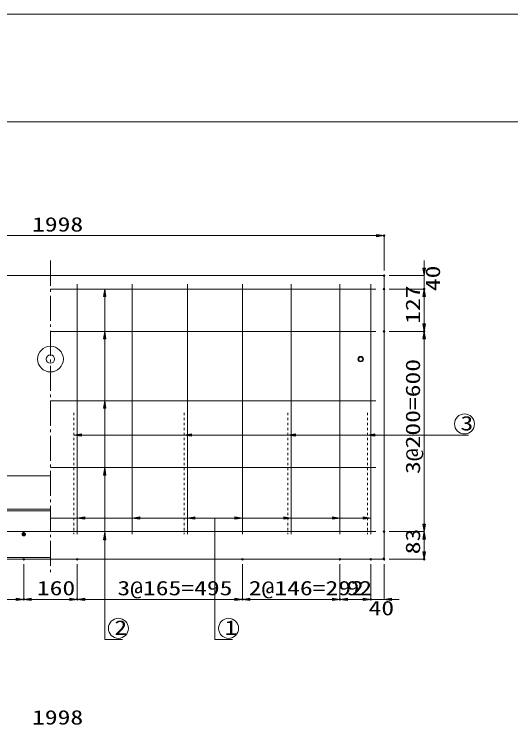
# Model space of a CAD drawing. Units: millimetres, scale not verified. Extents: x 0 to 6300, y 0 to 4455.
# Drawn here: x 1663 to 3150, y 2326 to 4455 of the extents above; entities that cross this region are included whole.
import ezdxf
from ezdxf.enums import TextEntityAlignment as Align

# ---------------------------------------------------------------- set-up
doc = ezdxf.new("R2010")
doc.units = ezdxf.units.MM
doc.header["$LTSCALE"] = 10
doc.header["$PDMODE"] = 32
doc.header["$PDSIZE"] = 5
for name, pattern in [('USER1', [1.5, 0.75, -0.75]), ('USER2', [10.5, 7.5, -1.125, 0.75, -1.125]), ('USER3', [0.75, 0.5, -0.25])]:
    doc.linetypes.add(name, pattern=pattern)
for name, color, linetype, lineweight in [('0_11', 7, 'USER1', 13), ('Defpoints_3', 7, 'Continuous', 13), ('S-1', 2, 'USER1', 13), ('S-2', 3, 'Continuous', 13), ('S-4', 4, 'USER3', 13), ('S-Dim', 1, 'Continuous', 13), ('TTL-FRAM', 3, 'Continuous', 13)]:
    doc.layers.add(name, color=color, linetype=linetype, lineweight=lineweight)
doc.styles.add('ＭＳ ゴシック', font='')
doc.styles.get('ＭＳ ゴシック').set_extended_font_data('MS Gothic')

msp = doc.modelspace()

# ---------------------------------------------------------------- hatches: boundary and pattern name
at = {"layer": 'S-2'}
for points in [[(1696.5, 2896.5), (1696.46, 2897.13), (1696.34, 2897.74), (1696.15, 2898.34), (1695.88, 2898.91), (1695.55, 2899.44), (1695.14, 2899.92), (1694.69, 2900.35), (1694.18, 2900.72), (1693.63, 2901.02), (1693.05, 2901.25), (1692.44, 2901.41), (1691.81, 2901.49), (1691.19, 2901.49), (1690.56, 2901.41), (1689.95, 2901.25), (1689.37, 2901.02), (1688.82, 2900.72), (1688.31, 2900.35), (1687.86, 2899.92), (1687.45, 2899.44), (1687.12, 2898.91), (1686.85, 2898.34), (1686.66, 2897.74), (1686.54, 2897.13), (1686.5, 2896.5), (1691.25, 2896.5), (1691.25, 2896.53), (1691.26, 2896.56), (1691.27, 2896.59), (1691.28, 2896.62), (1691.3, 2896.65), (1691.32, 2896.67), (1691.34, 2896.69), (1691.37, 2896.71), (1691.39, 2896.73), (1691.42, 2896.74), (1691.45, 2896.74), (1691.48, 2896.75), (1691.52, 2896.75), (1691.55, 2896.74), (1691.58, 2896.74), (1691.61, 2896.73), (1691.63, 2896.71), (1691.66, 2896.69), (1691.68, 2896.67), (1691.7, 2896.65), (1691.72, 2896.62), (1691.73, 2896.59), (1691.74, 2896.56), (1691.75, 2896.53), (1691.75, 2896.5)], [(1686.5, 2896.5), (1686.54, 2895.87), (1686.66, 2895.26), (1686.85, 2894.66), (1687.12, 2894.09), (1687.45, 2893.56), (1687.86, 2893.08), (1688.31, 2892.65), (1688.82, 2892.28), (1689.37, 2891.98), (1689.95, 2891.74), (1690.56, 2891.59), (1691.19, 2891.51), (1691.81, 2891.51), (1692.44, 2891.59), (1693.05, 2891.74), (1693.63, 2891.98), (1694.18, 2892.28), (1694.69, 2892.65), (1695.14, 2893.08), (1695.55, 2893.56), (1695.88, 2894.09), (1696.15, 2894.66), (1696.34, 2895.26), (1696.46, 2895.87), (1696.5, 2896.5), (1691.75, 2896.5), (1691.75, 2896.47), (1691.74, 2896.44), (1691.73, 2896.41), (1691.72, 2896.38), (1691.7, 2896.35), (1691.68, 2896.33), (1691.66, 2896.31), (1691.63, 2896.29), (1691.61, 2896.27), (1691.58, 2896.26), (1691.55, 2896.25), (1691.52, 2896.25), (1691.48, 2896.25), (1691.45, 2896.25), (1691.42, 2896.26), (1691.39, 2896.27), (1691.37, 2896.29), (1691.34, 2896.31), (1691.32, 2896.33), (1691.3, 2896.35), (1691.28, 2896.38), (1691.27, 2896.41), (1691.26, 2896.44), (1691.25, 2896.47), (1691.25, 2896.5)]]:
    msp.add_hatch(color=256, dxfattribs=at).paths.add_polyline_path(points)
at = {"layer": 'S-Dim'}
for points in [[(2748, 3795.25), (2748, 3787.75), (2770.5, 3791.5)], [(2886.75, 3694), (2894.25, 3694), (2890.5, 3671.5)], [(1930.25, 3609), (1937.75, 3609), (1934, 3631.5)], [(2886.75, 3609), (2894.25, 3609), (2890.5, 3631.5)], [(2886.75, 3609), (2894.25, 3609), (2890.5, 3631.5)], [(2886.75, 3527), (2894.25, 3527), (2890.5, 3504.5)], [(1930.25, 3482), (1937.75, 3482), (1934, 3504.5)], [(2886.75, 3482), (2894.25, 3482), (2890.5, 3504.5)], [(1930.25, 3274), (1937.75, 3274), (1934, 3296.5)], [(1864, 3190.25), (1864, 3197.75), (1841.5, 3194)], [(2194, 3190.25), (2194, 3197.75), (2171.5, 3194)], [(2505, 3190.25), (2505, 3197.75), (2482.5, 3194)], [(2743, 3190.25), (2743, 3197.75), (2720.5, 3194)], [(1930.25, 3074), (1937.75, 3074), (1934, 3096.5)], [(1874, 2941.42), (1874, 2948.92), (1851.5, 2945.17)], [(2039, 2941.42), (2039, 2948.92), (2016.5, 2945.17)], [(2204, 2941.42), (2204, 2948.92), (2181.5, 2945.17)], [(2324, 2941.42), (2324, 2948.92), (2346.5, 2945.17)], [(2470, 2941.42), (2470, 2948.92), (2492.5, 2945.17)], [(2616, 2941.42), (2616, 2948.92), (2638.5, 2945.17)], [(2708, 2941.42), (2708, 2948.92), (2730.5, 2945.17)], [(2886.75, 2927), (2894.25, 2927), (2890.5, 2904.5)], [(1930.25, 2880), (1937.75, 2880), (1934, 2902.5)], [(2886.75, 2882), (2894.25, 2882), (2890.5, 2904.5)], [(2886.75, 2844), (2894.25, 2844), (2890.5, 2821.5)], [(1669, 2705.25), (1669, 2697.75), (1691.5, 2701.5)], [(1714, 2705.25), (1714, 2697.75), (1691.5, 2701.5)], [(1829, 2705.25), (1829, 2697.75), (1851.5, 2701.5)], [(1874, 2705.25), (1874, 2697.75), (1851.5, 2701.5)], [(2324, 2705.25), (2324, 2697.75), (2346.5, 2701.5)], [(2369, 2705.25), (2369, 2697.75), (2346.5, 2701.5)], [(2616, 2705.25), (2616, 2697.75), (2638.5, 2701.5)], [(2661, 2705.25), (2661, 2697.75), (2638.5, 2701.5)], [(2708, 2705.25), (2708, 2697.75), (2730.5, 2701.5)], [(2708, 2705.25), (2708, 2697.75), (2730.5, 2701.5)], [(2793, 2705.25), (2793, 2697.75), (2770.5, 2701.5)]]:
    msp.add_hatch(color=256, dxfattribs=at).paths.add_polyline_path(points)

# ---------------------------------------------------------------- linework, layer by layer
at = {"layer": '0_11', "color": 2, "linetype": 'Continuous'}
msp.add_circle((1771.5, 3421.5), 38.5, dxfattribs=at)
at = {"layer": '0_11', "color": 4, "linetype": 'Continuous'}
msp.add_circle((1771.5, 3421.5), 12.5, dxfattribs=at)
at = {"layer": 'Defpoints_3'}
msp.add_line((6300, 4455), (0, 4455), dxfattribs=at)
for p in [(2770.5, 3791.5), (2770.5, 3671.5), (2770.5, 3671.5), (2770.5, 3631.5), (2770.5, 3631.5), (2890.5, 3631.5), (2770.5, 3504.5), (2770.5, 3504.5), (2890.5, 3504.5), (2890.5, 3504.5), (2770.5, 2904.5), (2770.5, 2904.5), (1691.5, 2821.5), (1691.5, 2821.5), (1851.5, 2821.5), (1851.5, 2821.5), (2346.5, 2821.5), (2346.5, 2821.5), (2638.5, 2821.5), (2638.5, 2821.5), (2730.5, 2821.5), (2730.5, 2821.5), (2770.5, 2821.5), (2770.5, 2821.5), (2890.5, 2821.5), (1691.5, 2701.5), (1851.5, 2701.5), (1851.5, 2701.5), (2346.5, 2701.5), (2638.5, 2701.5), (2730.5, 2701.5)]:
    msp.add_point(p, dxfattribs=at)
at = {"layer": 'S-1', "linetype": 'Continuous'}
for p, q in [((2770.5, 3671.5), (772.5, 3671.5)), ((2770.5, 2826.5), (2770.5, 3671.5)), ((772.5, 3071.5), (1771.5, 3071.5)), ((772.5, 2966.5), (1771.5, 2966.5)), ((777.5, 2971.5), (1771.5, 2971.5)), ((772.5, 2826.5), (1771.5, 2826.5)), ((777.5, 2821.5), (2765.5, 2821.5)), ((2765.5, 2821.5), (2770.5, 2826.5))]:
    msp.add_line(p, q, dxfattribs=at)
at = {"layer": 'S-2'}
for p, q in [((1851.5, 2896.5), (1851.5, 3646.5)), ((2016.5, 2896.5), (2016.5, 3646.5)), ((2181.5, 2896.5), (2181.5, 3646.5)), ((2346.5, 2896.5), (2346.5, 3646.5)), ((2492.5, 2896.5), (2492.5, 3646.5)), ((2638.5, 2896.5), (2638.5, 3646.5)), ((2730.5, 2896.5), (2730.5, 3646.5)), ((1771.5, 3631.5), (2745.5, 3631.5)), ((1771.5, 3504.5), (2745.5, 3504.5)), ((1771.5, 3296.5), (2745.5, 3296.5)), ((1771.5, 3096.5), (2745.5, 3096.5)), ((901.5, 2904.5), (2745.5, 2904.5))]:
    msp.add_line(p, q, dxfattribs=at)
at = {"layer": 'S-2', "linetype": 'USER1'}
for p, q in [((1841.5, 3260.79), (1841.5, 2896.5)), ((2171.5, 3260.79), (2171.5, 2896.5)), ((2482.5, 3260.79), (2482.5, 2896.5)), ((2720.5, 3260.79), (2720.5, 2896.5))]:
    msp.add_line(p, q, dxfattribs=at)
at = {"layer": 'S-2'}
for points in [[(1696.5, 2896.5), (1696.46, 2897.13), (1696.34, 2897.74), (1696.15, 2898.34), (1695.88, 2898.91), (1695.55, 2899.44), (1695.14, 2899.92), (1694.69, 2900.35), (1694.18, 2900.72), (1693.63, 2901.02), (1693.05, 2901.25), (1692.44, 2901.41), (1691.81, 2901.49), (1691.19, 2901.49), (1690.56, 2901.41), (1689.95, 2901.25), (1689.37, 2901.02), (1688.82, 2900.72), (1688.31, 2900.35), (1687.86, 2899.92), (1687.45, 2899.44), (1687.12, 2898.91), (1686.85, 2898.34), (1686.66, 2897.74), (1686.54, 2897.13), (1686.5, 2896.5), (1691.25, 2896.5), (1691.25, 2896.53), (1691.26, 2896.56), (1691.27, 2896.59), (1691.28, 2896.62), (1691.3, 2896.65), (1691.32, 2896.67), (1691.34, 2896.69), (1691.37, 2896.71), (1691.39, 2896.73), (1691.42, 2896.74), (1691.45, 2896.74), (1691.48, 2896.75), (1691.52, 2896.75), (1691.55, 2896.74), (1691.58, 2896.74), (1691.61, 2896.73), (1691.63, 2896.71), (1691.66, 2896.69), (1691.68, 2896.67), (1691.7, 2896.65), (1691.72, 2896.62), (1691.73, 2896.59), (1691.74, 2896.56), (1691.75, 2896.53), (1691.75, 2896.5)], [(1686.5, 2896.5), (1686.54, 2895.87), (1686.66, 2895.26), (1686.85, 2894.66), (1687.12, 2894.09), (1687.45, 2893.56), (1687.86, 2893.08), (1688.31, 2892.65), (1688.82, 2892.28), (1689.37, 2891.98), (1689.95, 2891.74), (1690.56, 2891.59), (1691.19, 2891.51), (1691.81, 2891.51), (1692.44, 2891.59), (1693.05, 2891.74), (1693.63, 2891.98), (1694.18, 2892.28), (1694.69, 2892.65), (1695.14, 2893.08), (1695.55, 2893.56), (1695.88, 2894.09), (1696.15, 2894.66), (1696.34, 2895.26), (1696.46, 2895.87), (1696.5, 2896.5), (1691.75, 2896.5), (1691.75, 2896.47), (1691.74, 2896.44), (1691.73, 2896.41), (1691.72, 2896.38), (1691.7, 2896.35), (1691.68, 2896.33), (1691.66, 2896.31), (1691.63, 2896.29), (1691.61, 2896.27), (1691.58, 2896.26), (1691.55, 2896.25), (1691.52, 2896.25), (1691.48, 2896.25), (1691.45, 2896.25), (1691.42, 2896.26), (1691.39, 2896.27), (1691.37, 2896.29), (1691.34, 2896.31), (1691.32, 2896.33), (1691.3, 2896.35), (1691.28, 2896.38), (1691.27, 2896.41), (1691.26, 2896.44), (1691.25, 2896.47), (1691.25, 2896.5)]]:
    msp.add_lwpolyline(points, close=True, dxfattribs=at)
at = {"layer": 'S-4', "linetype": 'Continuous'}
for radius in [8.25, 6]:
    msp.add_circle((2700.5, 3421.5), radius, dxfattribs=at)
at = {"layer": 'S-Dim'}
for p, q in [((795, 3791.5), (2748, 3791.5)), ((2770.5, 3686.5), (2770.5, 3791.5)), ((2890.5, 3694), (2890.5, 3716.5)), ((2785.5, 3671.5), (2890.5, 3671.5)), ((2890.5, 3671.5), (2890.5, 3631.5)), ((1934, 3631.5), (1934, 2581.5)), ((2785.5, 3631.5), (2890.5, 3631.5)), ((2785.5, 3631.5), (2890.5, 3631.5)), ((2890.5, 3609), (2890.5, 3586.5)), ((2890.5, 3609), (2890.5, 3527)), ((2785.5, 3504.5), (2890.5, 3504.5)), ((2785.5, 3504.5), (2890.5, 3504.5)), ((2890.5, 2927), (2890.5, 3482)), ((1841.5, 3194), (2970.5, 3194)), ((2970.5, 3194), (2980.5, 3194)), ((2980.5, 3194), (2991.75, 3194)), ((2991.75, 3194), (3023.25, 3194)), ((1771.5, 2945.17), (2730.5, 2945.17)), ((2264, 2581.5), (2264, 2945.17)), ((2785.5, 2904.5), (2890.5, 2904.5)), ((2785.5, 2904.5), (2890.5, 2904.5)), ((2890.5, 2882), (2890.5, 2844)), ((2785.5, 2821.5), (2890.5, 2821.5)), ((1691.5, 2806.5), (1691.5, 2701.5)), ((1691.5, 2806.5), (1691.5, 2701.5)), ((1851.5, 2806.5), (1851.5, 2701.5)), ((1851.5, 2806.5), (1851.5, 2701.5)), ((2346.5, 2806.5), (2346.5, 2701.5)), ((2346.5, 2806.5), (2346.5, 2701.5)), ((2638.5, 2806.5), (2638.5, 2701.5)), ((2638.5, 2806.5), (2638.5, 2701.5)), ((2730.5, 2806.5), (2730.5, 2701.5)), ((2730.5, 2806.5), (2730.5, 2701.5)), ((2770.5, 2806.5), (2770.5, 2701.5)), ((1219, 2701.5), (1669, 2701.5)), ((1714, 2701.5), (1829, 2701.5)), ((2324, 2701.5), (1874, 2701.5)), ((2616, 2701.5), (2369, 2701.5)), ((2708, 2701.5), (2661, 2701.5)), ((2708, 2701.5), (2685.5, 2701.5)), ((2770.5, 2701.5), (2730.5, 2701.5)), ((2793, 2701.5), (2815.5, 2701.5)), ((1934, 2581.5), (1944, 2581.5)), ((1944, 2581.5), (1955.25, 2581.5)), ((1955.25, 2581.5), (1986.75, 2581.5)), ((2264, 2581.5), (2274, 2581.5)), ((2274, 2581.5), (2285.25, 2581.5)), ((2285.25, 2581.5), (2316.75, 2581.5))]:
    msp.add_line(p, q, dxfattribs=at)
at = {"layer": 'S-Dim', "linetype": 'USER2'}
msp.add_line((1771.5, 3716.5), (1771.5, 2776.5), dxfattribs=at)
at = {"layer": 'S-Dim'}
for points in [[(2748, 3795.25), (2748, 3787.75), (2770.5, 3791.5)], [(2886.75, 3694), (2894.25, 3694), (2890.5, 3671.5)], [(1930.25, 3609), (1937.75, 3609), (1934, 3631.5)], [(2886.75, 3609), (2894.25, 3609), (2890.5, 3631.5)], [(2886.75, 3609), (2894.25, 3609), (2890.5, 3631.5)], [(2886.75, 3527), (2894.25, 3527), (2890.5, 3504.5)], [(1930.25, 3482), (1937.75, 3482), (1934, 3504.5)], [(2886.75, 3482), (2894.25, 3482), (2890.5, 3504.5)], [(1930.25, 3274), (1937.75, 3274), (1934, 3296.5)], [(1864, 3190.25), (1864, 3197.75), (1841.5, 3194)], [(2194, 3190.25), (2194, 3197.75), (2171.5, 3194)], [(2505, 3190.25), (2505, 3197.75), (2482.5, 3194)], [(2743, 3190.25), (2743, 3197.75), (2720.5, 3194)], [(1930.25, 3074), (1937.75, 3074), (1934, 3096.5)], [(1874, 2941.42), (1874, 2948.92), (1851.5, 2945.17)], [(2039, 2941.42), (2039, 2948.92), (2016.5, 2945.17)], [(2204, 2941.42), (2204, 2948.92), (2181.5, 2945.17)], [(2324, 2941.42), (2324, 2948.92), (2346.5, 2945.17)], [(2470, 2941.42), (2470, 2948.92), (2492.5, 2945.17)], [(2616, 2941.42), (2616, 2948.92), (2638.5, 2945.17)], [(2708, 2941.42), (2708, 2948.92), (2730.5, 2945.17)], [(2886.75, 2927), (2894.25, 2927), (2890.5, 2904.5)], [(1930.25, 2880), (1937.75, 2880), (1934, 2902.5)], [(2886.75, 2882), (2894.25, 2882), (2890.5, 2904.5)], [(2886.75, 2844), (2894.25, 2844), (2890.5, 2821.5)], [(1669, 2705.25), (1669, 2697.75), (1691.5, 2701.5)], [(1714, 2705.25), (1714, 2697.75), (1691.5, 2701.5)], [(1829, 2705.25), (1829, 2697.75), (1851.5, 2701.5)], [(1874, 2705.25), (1874, 2697.75), (1851.5, 2701.5)], [(2324, 2705.25), (2324, 2697.75), (2346.5, 2701.5)], [(2369, 2705.25), (2369, 2697.75), (2346.5, 2701.5)], [(2616, 2705.25), (2616, 2697.75), (2638.5, 2701.5)], [(2661, 2705.25), (2661, 2697.75), (2638.5, 2701.5)], [(2708, 2705.25), (2708, 2697.75), (2730.5, 2701.5)], [(2708, 2705.25), (2708, 2697.75), (2730.5, 2701.5)], [(2793, 2705.25), (2793, 2697.75), (2770.5, 2701.5)]]:
    msp.add_lwpolyline(points, close=True, dxfattribs=at)
for centre in [(3011.38, 3227.12), (1974.88, 2614.62), (2304.88, 2614.62)]:
    msp.add_circle(centre, 30, dxfattribs=at)
at = {"layer": 'TTL-FRAM'}
msp.add_line((382.5, 4132.5), (6007.5, 4132.5), dxfattribs=at)

# ---------------------------------------------------------------- texts
at = {"layer": 'S-Dim', "style": 'ＭＳ ゴシック', "width": 1.3}
for s, p in [('1998', (1716.3, 3790.67)), ('3', (2999.25, 3194.67)), ('160', (1730.7, 2700.67)), ('3@165=495', (1971.8, 2700.67)), ('2@146=292', (2365.3, 2700.67)), ('92', (2658.1, 2700.67)), ('40', (2724.1, 2640.67)), ('2', (1962.75, 2582.17)), ('1', (2292.75, 2582.17)), ('1998', (1716.3, 2313.31))]:
    msp.add_text(s, height=43.3, dxfattribs=at).set_placement(p, align=Align.BOTTOM_LEFT)
for s, p in [('40', (2951.33, 3625.1)), ('127', (2891.33, 3527.2)), ('3@200=600', (2891.33, 3077.3)), ('83', (2891.33, 2836.6))]:
    msp.add_text(s, height=43.3, rotation=90, dxfattribs=at).set_placement(p, align=Align.BOTTOM_LEFT)

doc.saveas('drawing.dxf')
